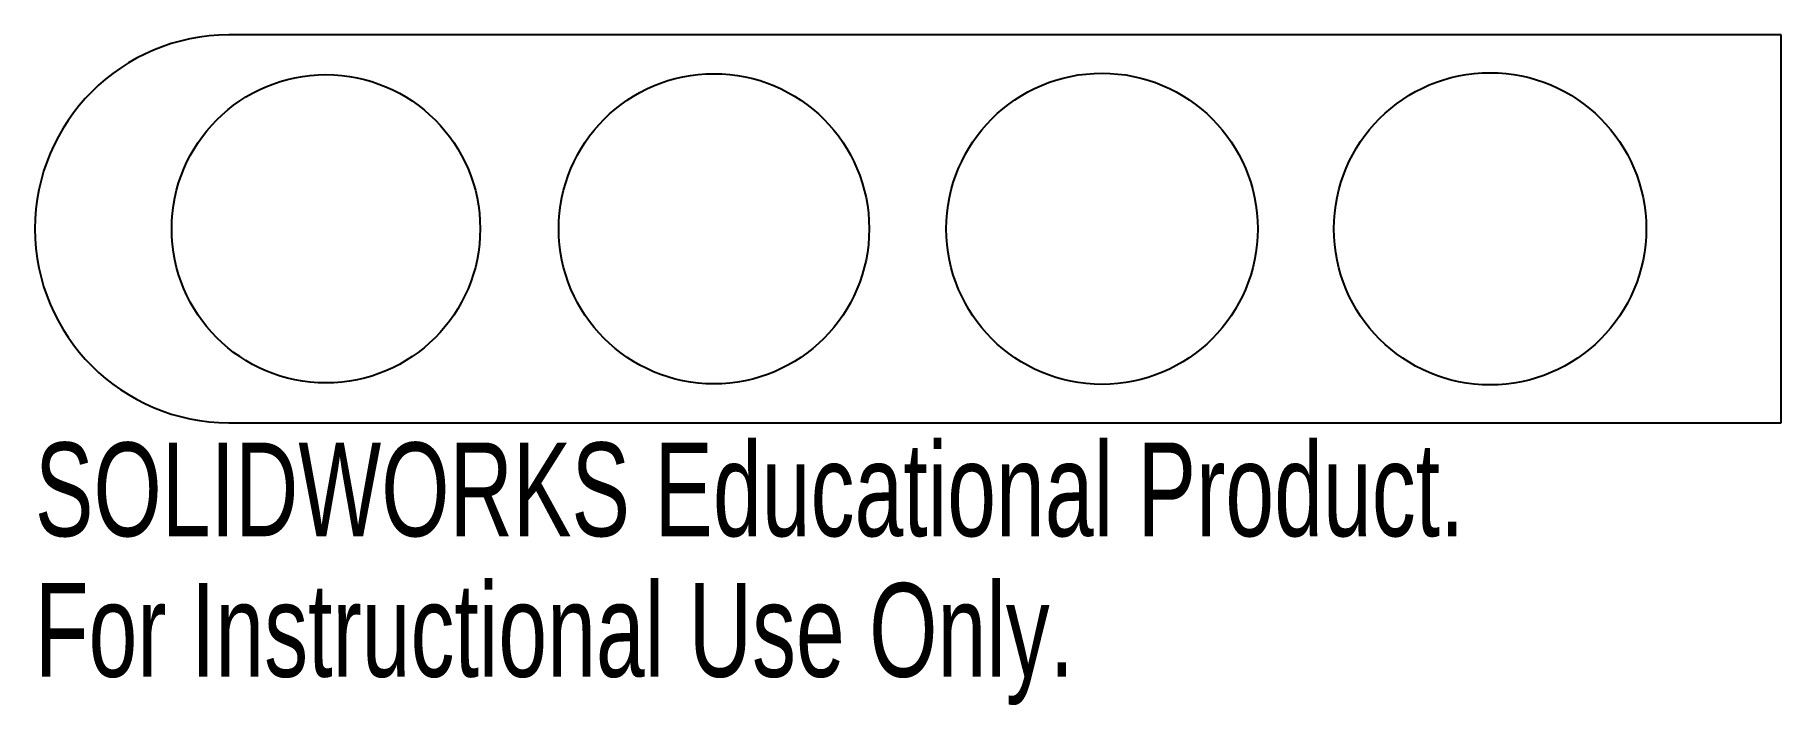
# Model space of a CAD drawing. Header units: millimetres. Extents: x -45 to 45, y -24.6 to 10.
import ezdxf

# ---------------------------------------------------------------- set-up
doc = ezdxf.new("R2010")
doc.units = ezdxf.units.MM
doc.styles.add('SLDTEXTSTYLE0', font='TXT', dxfattribs={"width": 0.7})

msp = doc.modelspace()

# ---------------------------------------------------------------- linework, layer by layer
at = {"color": 7, "linetype": 'Continuous', "lineweight": 25}
for p, q in [((45, 10), (-35, 10)), ((45, -10), (45, 10)), ((-35, -10), (45, -10))]:
    msp.add_line(p, q, dxfattribs=at)
for centre, radius in [((-30, 0), 7.95), ((-10, 0), 8), ((10, 0), 8.025), ((30, 0), 8.05)]:
    msp.add_circle(centre, radius, dxfattribs=at)
msp.add_arc((-35, 0), 10, 90, 270, dxfattribs=at)

# ---------------------------------------------------------------- texts
at = {"color": 7, "linetype": 'Continuous', "char_height": 4.83362, "attachment_point": 1, "style": 'SLDTEXTSTYLE0'}
for s, insert in [('SOLIDWORKS Educational Product.', (-45, -11.02)), ('For Instructional Use Only.', (-45, -18.27))]:
    msp.add_mtext(s, dxfattribs=dict(at, insert=insert))

doc.saveas('drawing.dxf')
